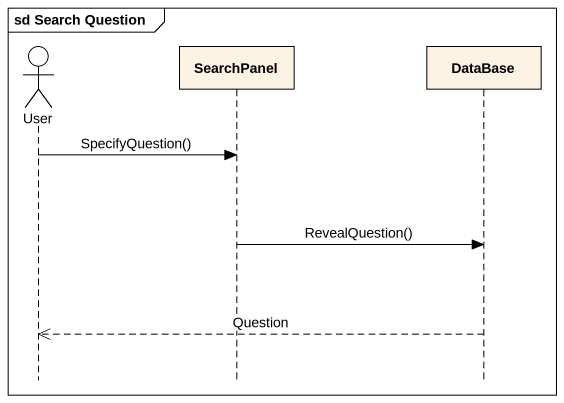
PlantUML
@startuml
mainframe sd Search Question
hide footbox
actor User
participant SearchPanel
participant "DataBase" as DataBase_

User -> SearchPanel : SpecifyQuestion()
SearchPanel -> DataBase_ : RevealQuestion()
DataBase_ -->> User : Question
@enduml
